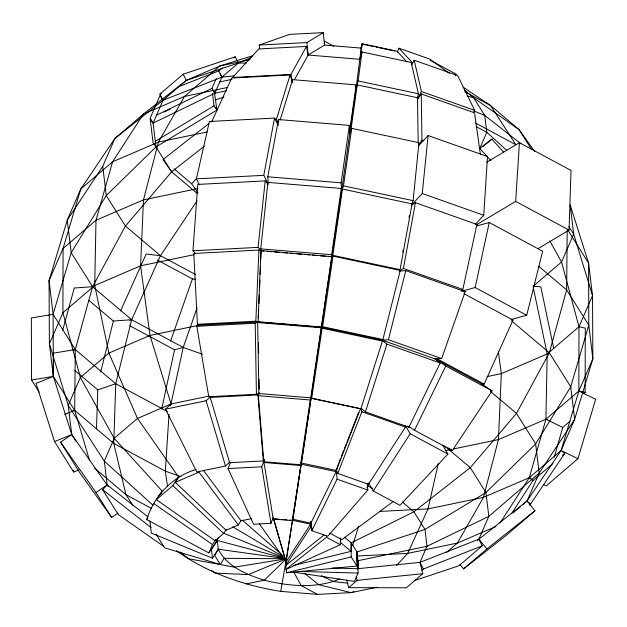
<?xml version="1.0" encoding="UTF-8"?>
<svg xmlns="http://www.w3.org/2000/svg" width="627" height="627" viewBox="0 0 627 627"><rect width="100%" height="100%" fill="white"/><g stroke="black" fill="none" stroke-linecap="round" stroke-linejoin="round"><path stroke-width="0.94" d="M344.482 537.19L351.214 542.88L356.943 551.995L356.935 566.04L286.437 572.796L286.445 569.05M286.445 562.49L286.445 559.684L286.374 562.513M356.935 566.04L351.206 556.933L351.214 542.88L413.914 511.812L470.281 467.656L516.476 413.412L549.338 352.789L566.643 289.917L567.192 230.038M549.801 240.862L561.549 261.984L578.987 326.745L578.846 391.036L561.126 450.468L527.041 500.989L522.652 504.743M583.682 393.685L585.14 392.431L585.289 328.14L578.987 326.745L547.191 353.957L501.334 373.645L486.983 376.631M53.279 377.297L53.499 353.15L75.271 349.552L115.721 383.763L167.393 411.531M340.657 538.734L340.586 542.504L351.057 551.36L293.804 565.382M351.057 551.36L351.214 542.88M96.48 428.978L97.749 389.845L74.958 370.565M197.011 200.844L160.473 255.683L131.646 319.723L115.721 383.763L113.777 443.446L125.964 494.687L132.861 505.338M537.966 248.676L569.073 230.093L571.009 170.419L519.43 142.697L486.646 162.283M374.241 46.664L362.006 44.062L361.207 48.099L356.16 88.266L341.676 190.443L311.204 397.314L310.765 397.824L258.88 393.544L257.666 322.537L258.105 322.035L255.832 321.212L258.896 250.048L193.782 253.457L197.45 324.269L199.723 325.092L258.105 322.035L321.643 327.27L381.945 340.1L435.201 358.934L481.442 383.787L492.046 390.872L452.286 450.547L414.525 430.255L409.227 426.713M196.823 326.291L255.205 323.242L258.105 322.035L260.91 250.573L332.044 256.709L333.008 256.137L400.253 270.449L382.909 339.528L381.945 340.1L382.423 341.057L360.917 408.749L311.69 398.27L311.204 397.314L310.279 399.995L300.505 464.748L263.818 461.731L258.402 395.715L259.327 393.043L256.427 394.25L208.76 396.742L196.823 326.291L199.723 325.092L149.994 335.437L108.879 353.095L80.366 377.485L68.225 405.395L71.752 434.582L75.898 441.173M258.277 318.14L258.653 309.362M258.904 303.515L259.28 294.737M259.531 288.89L259.907 280.12M260.166 274.265L260.495 266.467M260.793 259.649L261.13 251.85M340.563 537.919L340.249 544.73L285.951 569.441L286.225 563.61M286.312 561.659L286.406 559.715L285.912 565.335L324.096 535.011M285.951 569.441L326.424 537.3L326.518 535.356M336.197 470.203L336.111 471.645L310.874 523.13L292.856 519.297L311.204 397.314L301.493 463.047L336.299 470.454L360.494 408.765L311.266 398.286M292.856 519.297L301.43 462.075L300.505 464.748M310.874 523.13L310.961 521.688M168.992 414.384L165.356 471.159L167.55 486.646M475.376 224.247L483.754 215.273L487.508 156.57L428.108 135.557L418.444 145.919M476.159 224.999L515.676 201.4L519.43 142.697M195.436 253.574L192.959 250.776L197.795 184.424L265.205 180.897L268.309 184.401M285.912 565.335L310.467 527.558L310.929 521.915M411.602 204.488L413.115 200.648L418.961 142.69L351.716 128.378L349.905 132.987L349.364 125.384L278.498 119.545L267.768 176.79L268.176 182.496M411.947 204.567L422.253 193.516L428.108 135.557M406.947 61.877L397.024 51.171L362.21 43.765L360.008 59.306L308.131 55.035L294.494 79.637M264.085 251.113L261.169 250.871L258.073 247.367L265.205 180.897M258.896 250.048L261.169 250.871L260.769 248.872L267.901 182.402L341.276 188.445L341.676 190.443L342.452 189.072L412.072 203.885L400.065 269.649L332.812 255.338L332.044 256.709L328.156 256.388M310.906 521.766L310.616 524.156L286.061 561.933L286.351 559.543L285.92 561.91L273.474 518.741M286.061 561.933L292.989 517.134L292.213 520.575L273.223 519.007L263.975 462.491L264.359 460.774M280.136 120.102L292.59 79.653L356.128 84.888L356.16 88.266L358.135 80.938L361.991 51.986L411.218 62.465L418.428 93.768L417.19 98.345M356.128 84.888L349.874 129.617L349.905 132.987L350.971 129.632L357.218 84.904L417.519 97.734L418.201 142.98M351.716 128.378L343.486 185.835L341.676 190.443L341.143 182.833L349.364 125.384M332.044 256.709L331.636 254.711L341.276 188.445M332.812 255.338L342.452 189.072M311.69 398.27L322.129 328.227L321.392 326.973L331.785 256.412M310.765 397.824L321.204 327.772L322.615 326.698L333.008 256.137M292.213 520.575L301.43 462.075L301.493 463.047M285.92 561.91L292.833 518.106M292.989 517.134L292.464 520.3L289.611 520.065M286.296 559.684L280.708 591.371C243.519 585.391 207.106 572.843 176.383 550.678M402.769 251.96L403.122 250.055M409.039 217.647L409.384 215.743M400.12 270.503L403.42 268.45L415.435 202.686L476.928 224.435L462.82 289.455L461.174 290.481M267.894 183.578L263.795 175.333L274.516 118.088L209.402 121.489L196.384 178.86L199.253 184.628M259.398 523.858L285.904 561.33L286.265 559.605M361.042 48.624L362.006 44.062M161.68 409.094L174.541 349.811L183.225 347.444L202.411 354.231M170.568 405.771L183.225 347.444L197.058 308.029M461.433 291.281L475.141 287.542L489.248 222.522L542.645 251.223L526.719 315.263L511.185 319.496M273.223 519.007L273.607 517.291M438.242 463.768L427.998 508.912L407.675 553.39L396.53 565.523M362.21 43.765L361.207 48.099L324.52 45.081L308.131 55.035L306.478 46.437L258.81 48.93L232.586 77.482L290.959 74.433L306.478 46.437M100.712 371.905L113.362 321.048L89.034 300.474M440.201 362.978L386.945 344.145L381.945 340.1L388.426 339.724L405.771 270.645L465.171 291.657L441.682 358.558L435.201 358.934L440.201 362.978L408.922 427.214L365.439 411.837L361.152 408.373M360.008 59.306L361.991 51.986M62.669 330.233L74.292 288.005L92.577 286.68L131.646 319.723L183.225 347.444M204.386 146.154L171.633 171.814L125.439 226.057L92.577 286.68L75.271 349.552L74.707 410.395L89.559 460.43M554.299 457.154L562.725 427.449L570.045 421.195M108.181 486.544L71.752 434.582L53.319 376.396L53.123 314.354L71.18 252.681L106.261 195.569L155.974 146.93L216.926 110.054L214.332 91.456M543.609 484.687L546.133 485.925L577.929 458.713L595.65 399.281L578.846 391.036L545.921 419.204L498.449 439.59L453.462 448.956M278.192 124.467L276.507 119.099L290.089 74.974L231.716 78.022L211.801 121.607M352.695 545.412L358.636 526.108M356.16 88.266L357.218 84.904M365.439 411.837L386.945 344.145M170.528 341.213L192.411 278.89L195.271 279.219M273.325 517.291L270.989 523.318L253.543 524.227L228.032 468.565L230.375 462.538M270.989 523.318L261.741 466.801L264.414 459.912M338.024 464.944L336.299 470.454M338.737 463.134L340.516 458.596M341.221 456.785L343.714 450.429M344.427 448.618L346.206 444.081M346.919 442.27L358.66 412.331M404.815 425.537L405.418 427.112L368.48 484.303L337.734 473.424L361.928 411.735L360.737 408.577M397.322 52.26L398.96 48.208L429.707 59.079L449.379 73.304M411.531 64.103L412.19 62.481L398.96 48.208M455.453 75.789L456.119 74.143L430.287 60.255M180.897 476.653L165.356 471.159L113.777 443.446L74.707 410.395L53.319 376.396L49.392 343.847L49.055 280.653L67.254 220.124L102.742 166.382L114.874 138.481L143.387 114.09L186.282 80.397L219.858 65.976L252.916 55.678M197.301 193.524L171.633 171.814L155.974 146.93L153.098 123.096L163.004 100.312L186.282 80.397L238.362 63.014L251.545 57.347M156.241 115.313L211.942 88.376L216.221 78.532M155.974 146.93L153.051 142.666L150.174 118.84L153.098 123.096L214.889 93.204L221.903 77.097L238.362 63.014L246.184 63.029M218.698 537.151L217.248 540.482L208.846 552.896L146.718 519.587C154.101 496.098 172.323 476.465 196.173 469.435M160.567 494.648L162.127 491.074L114.2 438.32L80.366 377.485L62.927 312.724L63.068 248.433L80.789 189.001L114.874 138.481L163.004 100.312L221.903 77.097L234.451 75.82M208.846 552.896L212.475 544.557L215.625 539.902M490.949 160.684L479.788 148.395L486.795 132.289L484.757 115.439L473.683 97.836L464.293 89.896M500.119 522.918L529.329 477.672L561.126 450.468L574.661 419.345L592.86 358.816L592.523 295.623L573.681 234.075L570.162 204.888L588.596 263.074L588.792 325.115L570.735 386.788L535.654 443.9L485.941 492.54L424.988 529.415L356.943 551.995L357.993 560.718L358.048 573.054L354.42 581.394L293.193 572.098M346.77 580.116L348.62 587.664L406.327 587.781L422.786 573.697L420.012 562.372L427.018 546.266L424.988 529.415L413.914 511.812L402.354 502.039M578.987 326.745L592.523 295.623L588.596 263.074L568.219 230.689M120.549 310.961L146.169 254.037L160.473 255.683L195.585 274.548M483.676 385.676L481.442 383.787L484.162 384.1L512.988 320.06L463.988 293.726M414.525 430.255L445.805 366.019L435.201 358.934L437.92 359.247L484.162 384.1M367.234 483.268L367.806 490.063L327.741 536.304L311.823 530.669L337.06 479.185L336.244 469.482L337.734 473.424M411.72 64.996L414.196 60.216L457.686 75.593L474.67 110.36L473.424 112.75M417.276 99.497L421.407 91.518L414.196 60.216M284.58 558.249L217.248 540.482L218.306 549.205L214.677 555.412L220.406 564.527L224.035 558.32L284.493 558.728M241.207 520.347L238.362 524.948L226.073 530.223L175.262 482.359L178.585 476.99L137.478 418.405L108.879 353.095L94.724 285.512L95.994 220.265L112.586 161.797L143.387 114.09L184.503 96.433L227.538 87.474M217.248 540.482L211.424 549.518L212.475 558.242L151.326 533.068L149.853 520.904M212.475 558.242L218.306 549.205L284.525 558.477M442.646 445.092L447.937 454.073L399.948 505.315L373.245 490.972L410.183 433.782L405.363 425.623M511.71 513.482L532.95 480.58L552.912 463.502M417.519 99.505L421.25 93.956L474.506 112.797L480.392 154.399M226.245 529.549L223.62 533.459L215.1 540.748L156.35 499.672L162.127 491.074M156.35 499.672L172.809 485.588L178.585 476.99M418.75 144.923L421.947 140.166L421.25 93.956M215.1 540.748L216.15 539.181M529.196 505.15L530.661 503.896L564.747 453.376L561.126 450.468L577.929 458.713M146.718 519.587L147.768 518.035M257.901 394.932L210.233 397.424L229.615 462.702L263.316 460.947L257.901 394.932L259.327 393.043L258.88 393.544M263.316 460.947L264.273 459.685M366.826 487.438L368.104 485.972L367.728 484.099M198.085 192.936L191.635 183.727L196.298 178.742M163.718 546.407L118.315 514.595L102.656 489.711L107.17 484.937L104.294 461.104L68.225 405.395L49.392 343.847L62.927 312.724L94.724 285.512L140.581 265.824L194.143 254.672M285.755 559.417L264.241 580.226L245.902 583.956M229.654 462.115L225.493 466.01L196.776 471.982L165.504 409.18L171.053 403.992L208.822 396.123M165.504 409.18L206.111 400.731L210.272 396.836M446.369 552.552L457.412 543.037L495.847 526.531M153.098 123.096L150.143 118.26L160.057 95.476L163.004 100.312L159.885 94.128L183.162 74.205L235.243 56.83L238.362 63.014M178.005 86.981L218.776 70.906L222.358 67.849M233.808 58.052L235.243 56.83M483.245 146.452L491.827 139.1L503.646 152.11M533.765 285.747L561.549 261.984L573.681 234.075L568.908 226.7M348.62 587.664L357.139 580.375L422.786 573.697M421.94 570.256L423.374 569.034L482.265 545.819L478.91 539.157L488.817 516.374L539.173 473.087L574.661 419.345L570.735 386.788L549.338 352.789L511.742 320.993M562.529 455.273L564.747 453.376M477.453 540.403L527.041 500.989L539.173 473.087L535.654 443.9L516.476 413.412L490.385 391.35M513.152 512.87L520.457 506.616M482.265 545.819L458.988 565.734L414.22 580.68M459.912 564.347L463.58 568.869L486.858 548.954L534.988 510.786L527.041 500.989L530.661 503.896M534.988 510.786L506.475 535.176L463.58 568.869M208.736 123.731L163.028 159.532L171.633 171.814M211.017 121.936L212.545 120.745M479.788 148.395L491.827 139.1M393.239 501.475L341.856 539.635L329.661 533.083M118.041 513.082L111.661 517.432L79.762 472.664L60.576 442.184L71.752 434.582L54.51 441.557L36.076 383.371L53.319 376.396L31.546 379.993L31.35 317.952L53.123 314.354L75.271 349.552L73.477 350.164M111.661 517.432L95.994 492.54L107.17 484.937L147.925 516.813M411.304 205.256L415.435 202.686M259.633 48.898L259.264 45.058L306.932 42.565L323.32 32.612L324.52 45.081L324.496 41.147L333.838 46.218M155.551 141.153L214.003 105.798L212.537 93.627M164.102 112.1L170.191 109.153M175.262 482.359L199.002 472.162L238.362 524.948M339.709 578.98C315.906 588.949 288.741 586.143 264.241 580.226C246.638 574.551 227.037 566.761 218.306 549.205M284.674 559.48L248.323 574.598L215.147 573.086L211.213 570.241M64.73 414.439L74.707 410.395L72.818 410.709M54.51 441.557L73.688 472.037L79.135 469.835M159.885 94.128L161.695 93.407M357.265 568.76L420.012 562.372L478.91 539.157L486.858 548.954M259.264 45.058L289.619 34.375L323.32 32.612M353.863 591.653L351.104 592.625L317.395 594.388L280.708 591.371M97.749 389.845L115.721 383.763M215.704 99.818L223.972 97.075M129.907 320.193L131.646 319.723L113.362 321.048M476.457 226.01L489.248 222.522M286.437 572.796L351.206 556.933M219.497 81.972L231.959 79.363M212.945 90.366L214.889 93.204L226.394 90.797M250.071 59.69L219.858 65.976L184.503 96.433L158.443 142.102L143.465 199.88L140.581 265.824L149.994 335.437L171.053 403.992L137.478 418.405L114.2 438.32L104.294 461.104L152.972 505.237M207.223 131.952L158.443 142.102L112.586 161.797L80.789 189.001L67.254 220.124L71.18 252.681L92.577 286.68M198.022 188.523L143.465 199.88L95.994 220.265L63.068 248.433L49.055 280.653L53.123 314.354M445.805 450.547L451.55 449.355M251.255 518.694L241.034 520.818L203.414 470.36M376.945 587.248L351.104 592.625L318.696 584.717L304.448 573.235M284.525 559.057L234.506 567.169L188.453 558.735L180.505 552.019M399.289 271.021L405.771 270.645M463.322 291.759L465.171 291.657M274.563 119.201L276.507 119.099M196.384 178.86L263.795 175.333M192.959 250.776L258.073 247.367M197.45 324.269L255.832 321.212M228.032 468.565L261.741 466.801M379.406 511.452L427.998 508.912L483.472 497.368L529.329 477.672L531.006 478.503M357.084 556.031L407.675 553.39L457.412 543.037L483.472 497.368L498.449 439.59L501.334 373.645L498.324 351.41M331.942 568.023L358.048 568.744L357.993 560.718L427.018 546.266L488.817 516.374L485.941 492.54L470.281 467.656L444.614 445.946M299.063 571.432L358.048 573.054M533.036 286.374L540.811 286.821L553.766 348.69M267.768 176.79L341.143 182.833M260.769 248.872L331.636 254.711M266.992 251.349L271.852 251.748M274.759 251.991L279.618 252.391M282.526 252.634L287.385 253.034M290.293 253.269L294.181 253.59M297.088 253.833L301.948 254.233M304.855 254.468L309.714 254.868M312.622 255.111L317.474 255.51M320.389 255.753L325.241 256.153M257.846 321.737L321.392 326.973M257.666 322.537L321.204 327.772M258.402 395.715L310.279 399.995M263.975 462.491L300.654 465.516M274.422 518.819L279.172 519.211M282.017 519.446L286.766 519.83M348.016 583.188L333.564 581.621L321.345 575.688M511.177 319.848L512.988 320.06M376.122 47.064L394.939 51.061M358.135 80.938L418.428 93.768M343.486 185.835L413.115 200.648M322.615 326.698L382.909 339.528M322.129 328.227L382.423 341.057M301.305 464.239L336.111 471.645M292.597 520.324L310.616 524.156M585.14 392.431L578.846 391.036L592.86 358.816L588.792 325.115L566.643 289.917L538.695 266.279M547.724 419.604L545.921 419.204L547.191 353.957L533.24 287.323M467.178 95.892L473.683 97.836L519.085 129.648L534.753 151.632M220.406 564.527L164.595 547.841L156.045 534.243M421.407 91.518L474.67 110.36M421.947 140.166L423.781 140.809M422.253 193.516L483.754 215.273M403.42 268.45L462.82 289.455M388.426 339.724L441.682 358.558M361.928 411.735L405.418 427.112M337.06 479.185L367.806 490.063M310.467 527.558L312.238 528.185M223.573 533.24L284.65 558.014M473.973 110.995L484.757 115.439L520.904 143.708M562.725 427.449L545.921 419.204L529.329 477.672L532.95 480.58M476.442 126.74L486.795 132.289L506.835 150.456M464.74 91.62L490.486 105.454L519.085 129.648L531.712 149.72M475.705 123.151L515.95 144.782L490.486 105.454L463.118 87.184M515.676 201.4L569.073 230.093M475.141 287.542L526.719 315.263M445.805 366.019L492.046 390.872M157.306 260.017L192.411 278.89M410.183 433.782L447.937 454.073M129.836 325.789L174.541 349.811M368.104 485.972L372.407 488.284M326.424 537.3L340.249 544.73M151.648 508.497L125.964 494.687L94.661 468.212M317.395 594.388L301.25 585.626L293.851 572.185M232.75 526.845L283.09 556.752M448.493 448.015L452.286 450.547M153.725 503.481L212.475 544.557M102.656 489.711L151.107 527.605M407.495 426.062L408.922 427.214M174.032 168.835L191.635 183.727M160.473 255.683L125.439 226.057L106.261 195.569L102.742 166.382M242.422 520.222L282.777 555.53M172.809 485.588L223.62 533.459M60.576 442.184L95.994 492.54M214.003 105.798L216.926 110.054L216.064 107.311M31.546 379.993L39.188 392.134M219.936 73.876L221.903 77.097L218.776 70.906M211.942 88.376L214.889 93.204M368.433 482.806L373.245 490.972M183.162 74.205L186.282 80.397M420.012 562.372L423.374 569.034M274.516 118.088L278.216 125.502M216.088 107.429L216.926 110.054M290.089 74.974L292.339 82.129M206.111 400.731L225.493 466.01M73.14 470.187L73.688 472.037M273.458 518.161L285.904 561.33M356.214 576.605L357.139 580.375M290.959 74.433L292.433 82.074M358.048 568.744L356.998 560.021L356.943 551.995M306.932 42.565L308.131 55.035M311.086 521.938L311.823 530.669M278.498 119.545L278.694 122.398M258.457 342.46L258.637 353.166M259.092 379.429L259.257 389.155M255.205 323.242L256.427 394.25M286.492 569.183L286.492 571.087"/></g></svg>
